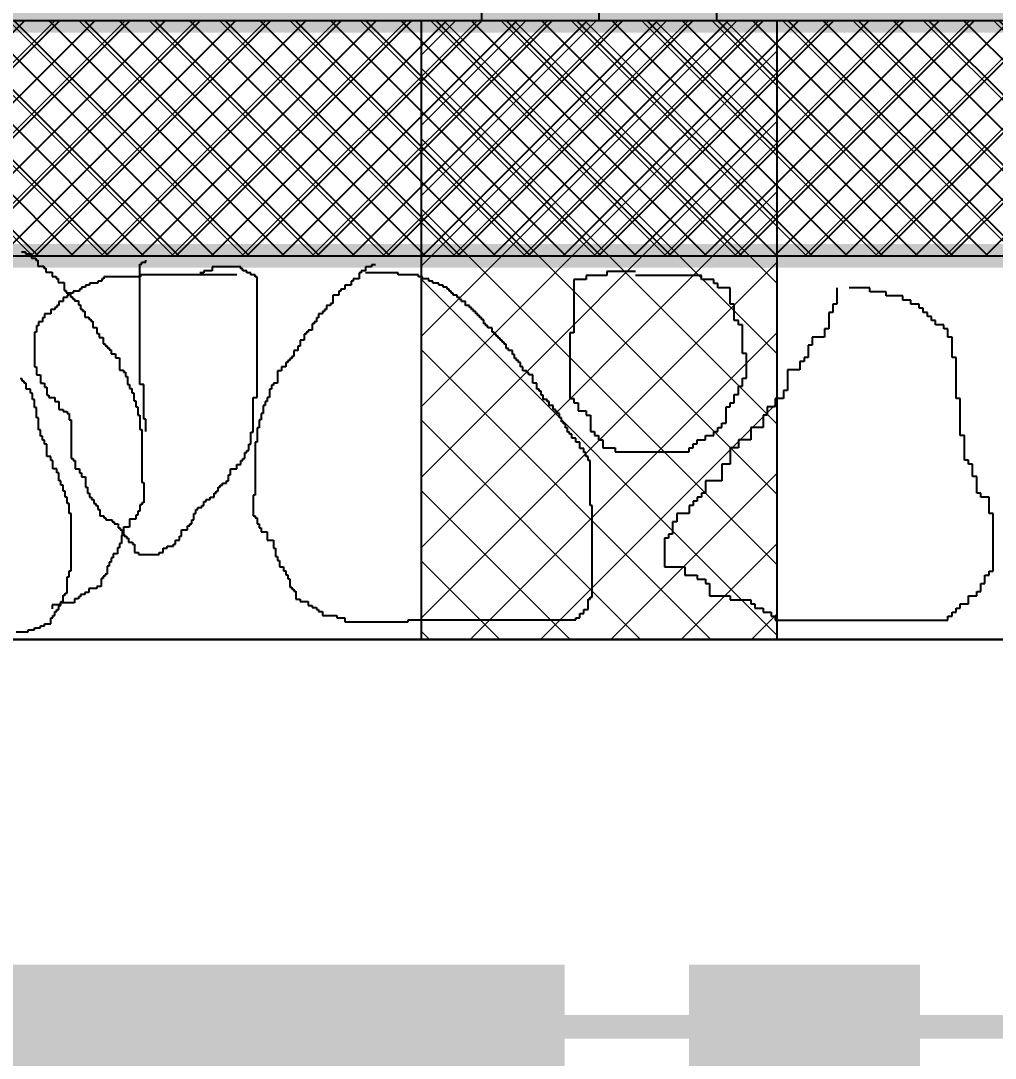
# Model space of a CAD drawing. Extents: x 250879 to 348495, y -51522 to -9360.
# Drawn here: x 290144 to 290268.3, y -50780.6 to -50648.2 of the extents above; entities that cross this region are included whole.
import ezdxf

# ---------------------------------------------------------------- set-up
doc = ezdxf.new("R2010")
doc.units = 0
for name, color, linetype in [('AXIS', 1, 'CONTINUOUS'), ('CURTAIN', 150, 'CONTINUOUS'), ('WALL', 7, 'CONTINUOUS')]:
    doc.layers.add(name, color=color, linetype=linetype)
doc.layers.add('VIS', color=8, linetype='CONTINUOUS', lineweight=18)
doc.styles.add('VITA', font='vinet.ttf')

msp = doc.modelspace()

# ---------------------------------------------------------------- hatches: boundary and pattern name
at = {"layer": 'AXIS'}
h = msp.add_hatch(dxfattribs=at)
h.set_pattern_fill('ANSI37', color=256, style=0)
h.set_pattern_definition([(45, (19207.2062, -24231.1652), (-2.24506403, 2.24506403), []), (135, (19207.2062, -24231.1652), (-2.24506403, -2.24506403), [])])
h.paths.add_polyline_path([(289238.58209, -50648.17295), (289238.58209, -50678.17295), (292232.78876, -50678.17295), (292232.78876, -50648.17295)])
at = {"layer": 'VIS', "ltscale": 0.0001}
h = msp.add_hatch(dxfattribs=at)
h.set_pattern_fill('ANSI37', color=256, scale=2, style=0)
h.set_pattern_definition([(45, (-59931.947, -30867.618), (-4.49012806, 4.49012806), []), (135, (-59931.947, -30867.618), (-4.49012806, -4.49012806), [])])
h.paths.add_polyline_path([(289925.61417, -50648.17295), (289863.48237, -50648.17295), (289863.48237, -50653.17295), (289925.61417, -50653.17295)], flags=17)
h.paths.add_polyline_path([(289863.48237, -50648.17295), (289858.48237, -50648.17295), (289858.48237, -50653.17295), (289863.48237, -50653.17295)], flags=17)
h.paths.add_polyline_path([(289858.48237, -50648.17295), (289808.15299, -50648.17295), (289808.15299, -50653.17295), (289858.48237, -50653.17295)])
h.paths.add_polyline_path([(290333.15299, -50678.17295), (290333.15299, -50648.17295), (290008.15299, -50648.17295), (290008.15299, -50678.17295)])
h.paths.add_polyline_path([(289840.34726, -50653.17295), (289840.34726, -50678.17295), (290008.15299, -50678.17295), (290008.15299, -50648.17295), (289925.61417, -50648.17295), (289925.61417, -50653.17295)])
h = msp.add_hatch(dxfattribs=at)
h.set_pattern_fill('ANSI37', color=256, scale=2, style=0)
h.set_pattern_definition([(135, (638982.889, -27587.618), (4.49012806, 4.49012806), []), (45, (638982.889, -27587.618), (4.49012806, -4.49012806), [])])
h.paths.add_polyline_path([(290240.51185, -50648.17295), (290195.06567, -50648.17295), (290195.06567, -50727.14584), (290240.51185, -50727.14584)])

# ---------------------------------------------------------------- linework, layer by layer
at = {"layer": 'AXIS'}
msp.add_line((290217.78876, -50648.17295), (290217.78876, -45795.09533), dxfattribs=at)
at = {"layer": 'CURTAIN', "linetype": 'Continuous'}
for p, q in [((290202.78876, -49992.17295), (290202.78876, -50648.17295)), ((290232.78876, -49992.17295), (290232.78876, -50648.17295))]:
    msp.add_line(p, q, dxfattribs=at)
at = {"layer": 'WALL', "linetype": 'Continuous'}
for p, q in [((292217.78876, -50648.17295), (289092.2533, -50648.17295)), ((290144.05726, -50677.67458), (290144.57927, -50677.67458)), ((290144.57927, -50677.67458), (290144.57927, -50677.93505)), ((290144.57927, -50677.93505), (290145.36132, -50677.93505)), ((290145.36132, -50677.93505), (290145.36132, -50678.45599)), ((290145.36132, -50678.45599), (290145.88236, -50678.45599)), ((290145.88236, -50678.45599), (290145.88236, -50678.71646)), ((290145.88236, -50678.71646), (290146.14337, -50678.71646)), ((290146.14337, -50678.71646), (290146.14337, -50679.49787)), ((290146.14337, -50679.49787), (290146.92542, -50679.49787)), ((290146.92542, -50679.49787), (290146.92542, -50679.75785)), ((290159.17816, -50694.60267), (290159.17816, -50679.2374)), ((290159.17816, -50679.2374), (290159.43916, -50679.2374)), ((290159.43916, -50679.2374), (290159.43916, -50678.97693)), ((290159.43916, -50678.97693), (290159.96117, -50678.97693)), ((290159.96117, -50678.97693), (290159.96117, -50678.71646)), ((290172.0566, -50679.57256), (290168.4064, -50679.57256)), ((290168.4064, -50679.57256), (290168.4064, -50680.0935)), ((290172.0566, -50679.83303), (290172.0566, -50679.57256)), ((290188.7416, -50679.57256), (290187.95955, -50679.57256)), ((290187.95955, -50679.57256), (290187.95955, -50680.0935)), ((290189.2636, -50679.3121), (290188.7416, -50679.3121)), ((290188.7416, -50679.3121), (290188.7416, -50679.57256)), ((290146.92542, -50679.75785), (290147.18642, -50679.75785)), ((290147.18642, -50679.75785), (290147.18642, -50680.27879)), ((290147.18642, -50680.27879), (290147.96847, -50680.27879)), ((290147.96847, -50680.27879), (290147.96847, -50680.79973)), ((290147.96847, -50680.79973), (290148.48951, -50680.79973)), ((290148.48951, -50680.79973), (290148.48951, -50681.0602)), ((290159.28185, -50680.87491), (290154.5886, -50680.87491)), ((290154.5886, -50680.87491), (290154.5886, -50681.13538)), ((290171.53556, -50680.61444), (290159.28185, -50680.61444)), ((290159.28185, -50680.61444), (290159.28185, -50680.87491)), ((290167.36335, -50680.35397), (290166.8423, -50680.35397)), ((290168.4064, -50680.0935), (290167.36335, -50680.0935)), ((290167.36335, -50680.0935), (290167.36335, -50680.35397)), ((290172.31761, -50679.83303), (290172.0566, -50679.83303)), ((290172.31761, -50680.0935), (290172.31761, -50679.83303)), ((290172.83865, -50680.0935), (290172.31761, -50680.0935)), ((290172.83865, -50680.35397), (290172.83865, -50680.0935)), ((290173.3597, -50680.35397), (290172.83865, -50680.35397)), ((290173.3597, -50680.61444), (290173.3597, -50680.35397)), ((290173.8817, -50680.61444), (290173.3597, -50680.61444)), ((290173.8817, -50680.87491), (290173.8817, -50680.61444)), ((290174.14271, -50680.87491), (290173.8817, -50680.87491)), ((290174.14271, -50696.24019), (290174.14271, -50680.87491)), ((290187.4385, -50680.35397), (290187.1775, -50680.35397)), ((290187.1775, -50680.35397), (290187.1775, -50681.13538)), ((290187.95955, -50680.0935), (290187.4385, -50680.0935)), ((290187.4385, -50680.0935), (290187.4385, -50680.35397)), ((290192.1308, -50680.35397), (290187.95955, -50680.35397)), ((290192.1308, -50680.61444), (290192.1308, -50680.35397)), ((290194.73795, -50680.61444), (290192.1308, -50680.61444)), ((290194.73795, -50680.87491), (290194.73795, -50680.61444)), ((290195.25995, -50680.87491), (290194.73795, -50680.87491)), ((290195.25995, -50681.13538), (290195.25995, -50680.87491)), ((290218.77133, -50680.68283), (290216.14882, -50680.68283)), ((290216.14882, -50680.68283), (290216.14882, -50681.20717)), ((290222.4436, -50680.15899), (290218.77133, -50680.15899)), ((290218.77133, -50680.15899), (290218.77133, -50680.68283)), ((290230.83696, -50680.68283), (290222.4436, -50680.68283)), ((290230.83696, -50681.20717), (290230.83696, -50680.68283)), ((290148.48951, -50681.0602), (290148.75052, -50681.0602)), ((290148.75052, -50681.0602), (290148.75052, -50681.58114)), ((290148.75052, -50681.58114), (290149.53257, -50681.58114)), ((290149.53257, -50681.58114), (290149.53257, -50682.62302)), ((290152.24245, -50682.17677), (290151.72141, -50682.17677)), ((290151.72141, -50682.17677), (290151.72141, -50682.43724)), ((290152.7635, -50681.91631), (290152.24245, -50681.91631)), ((290152.24245, -50681.91631), (290152.24245, -50682.17677)), ((290153.80655, -50681.65584), (290152.7635, -50681.65584)), ((290152.7635, -50681.65584), (290152.7635, -50681.91631)), ((290154.32856, -50681.39537), (290153.80655, -50681.39537)), ((290153.80655, -50681.39537), (290153.80655, -50681.65584)), ((290154.5886, -50681.13538), (290154.32856, -50681.13538)), ((290154.32856, -50681.13538), (290154.32856, -50681.39537)), ((290186.13445, -50681.91631), (290185.3524, -50681.91631)), ((290185.3524, -50681.91631), (290185.3524, -50682.43724)), ((290186.39545, -50681.39537), (290186.13445, -50681.39537)), ((290186.13445, -50681.39537), (290186.13445, -50681.91631)), ((290187.1775, -50681.13538), (290186.39545, -50681.13538)), ((290186.39545, -50681.13538), (290186.39545, -50681.39537)), ((290196.042, -50681.13538), (290195.25995, -50681.13538)), ((290196.042, -50681.39537), (290196.042, -50681.13538)), ((290196.56305, -50681.39537), (290196.042, -50681.39537)), ((290196.56305, -50681.65584), (290196.56305, -50681.39537)), ((290197.3451, -50681.65584), (290196.56305, -50681.65584)), ((290197.3451, -50681.91631), (290197.3451, -50681.65584)), ((290197.86711, -50681.91631), (290197.3451, -50681.91631)), ((290197.86711, -50682.17677), (290197.86711, -50681.91631)), ((290198.38815, -50682.17677), (290197.86711, -50682.17677)), ((290198.38815, -50682.43724), (290198.38815, -50682.17677)), ((290216.14882, -50681.20717), (290214.57417, -50681.20717)), ((290214.57417, -50681.20717), (290214.57417, -50688.01963)), ((290232.41065, -50681.20717), (290230.83696, -50681.20717)), ((290232.41065, -50681.73102), (290232.41065, -50681.20717)), ((290232.93553, -50681.73102), (290232.41065, -50681.73102)), ((290232.93553, -50682.25487), (290232.93553, -50681.73102)), ((290234.50923, -50682.25487), (290232.93553, -50682.25487)), ((290234.50923, -50684.35123), (290234.50923, -50682.25487)), ((290248.14855, -50682.25487), (290248.14855, -50684.35123)), ((290252.34571, -50682.25487), (290249.72224, -50682.25487)), ((290252.34571, -50682.7792), (290252.34571, -50682.25487)), ((290149.8963, -50683.47912), (290149.3743, -50683.47912)), ((290149.3743, -50683.47912), (290149.3743, -50684.00006)), ((290149.53257, -50682.62302), (290149.79261, -50682.62302)), ((290149.79261, -50682.62302), (290149.79261, -50682.88349)), ((290149.79261, -50682.88349), (290150.31462, -50682.88349)), ((290150.15731, -50683.21865), (290149.8963, -50683.21865)), ((290149.8963, -50683.21865), (290149.8963, -50683.47912)), ((290150.67835, -50682.95818), (290150.15731, -50682.95818)), ((290150.15731, -50682.95818), (290150.15731, -50683.21865)), ((290150.31462, -50682.88349), (290150.31462, -50683.40394)), ((290150.31462, -50683.40394), (290150.57562, -50683.40394)), ((290150.57562, -50683.40394), (290150.57562, -50683.66441)), ((290151.4604, -50682.69771), (290150.67835, -50682.69771)), ((290150.67835, -50682.69771), (290150.67835, -50682.95818)), ((290151.72141, -50682.43724), (290151.4604, -50682.43724)), ((290151.4604, -50682.43724), (290151.4604, -50682.69771)), ((290184.57035, -50683.21865), (290183.7883, -50683.21865)), ((290183.7883, -50683.21865), (290183.7883, -50684.26053)), ((290184.83135, -50682.69771), (290184.57035, -50682.69771)), ((290184.57035, -50682.69771), (290184.57035, -50683.21865)), ((290185.3524, -50682.43724), (290184.83135, -50682.43724)), ((290184.83135, -50682.43724), (290184.83135, -50682.69771)), ((290198.64915, -50682.43724), (290198.38815, -50682.43724)), ((290198.64915, -50682.69771), (290198.64915, -50682.43724)), ((290198.91016, -50682.69771), (290198.64915, -50682.69771)), ((290198.91016, -50682.95818), (290198.91016, -50682.69771)), ((290199.1702, -50682.95818), (290198.91016, -50682.95818)), ((290199.1702, -50683.21865), (290199.1702, -50682.95818)), ((290199.69221, -50683.21865), (290199.1702, -50683.21865)), ((290199.69221, -50683.47912), (290199.69221, -50683.21865)), ((290199.95225, -50683.47912), (290199.69221, -50683.47912)), ((290199.95225, -50683.73959), (290199.95225, -50683.47912)), ((290254.44429, -50682.7792), (290252.34571, -50682.7792)), ((290254.44429, -50683.30305), (290254.44429, -50682.7792)), ((290256.54286, -50683.30305), (290254.44429, -50683.30305)), ((290256.54286, -50683.82738), (290256.54286, -50683.30305)), ((290148.59225, -50684.78098), (290148.33221, -50684.78098)), ((290148.33221, -50684.78098), (290148.33221, -50685.04145)), ((290148.85325, -50684.521), (290148.59225, -50684.521)), ((290148.59225, -50684.521), (290148.59225, -50684.78098)), ((290149.3743, -50684.00006), (290148.85325, -50684.00006)), ((290148.85325, -50684.00006), (290148.85325, -50684.521)), ((290150.57562, -50683.66441), (290150.83566, -50683.66441)), ((290150.83566, -50683.66441), (290150.83566, -50683.92488)), ((290150.83566, -50683.92488), (290151.35767, -50683.92488)), ((290151.35767, -50683.92488), (290151.35767, -50684.44582)), ((290151.35767, -50684.44582), (290151.61771, -50684.44582)), ((290151.61771, -50684.44582), (290151.61771, -50684.96676)), ((290183.52826, -50684.521), (290183.00625, -50684.521)), ((290183.00625, -50684.521), (290183.00625, -50685.04145)), ((290183.7883, -50684.26053), (290183.52826, -50684.26053)), ((290183.52826, -50684.26053), (290183.52826, -50684.521)), ((290200.21325, -50683.73959), (290199.95225, -50683.73959)), ((290200.21325, -50684.00006), (290200.21325, -50683.73959)), ((290200.7343, -50684.00006), (290200.21325, -50684.00006)), ((290200.7343, -50684.521), (290200.7343, -50684.00006)), ((290201.2563, -50684.521), (290200.7343, -50684.521)), ((290201.2563, -50684.78098), (290201.2563, -50684.521)), ((290201.51731, -50684.78098), (290201.2563, -50684.78098)), ((290201.51731, -50685.04145), (290201.51731, -50684.78098)), ((290235.03411, -50684.35123), (290234.50923, -50684.35123)), ((290235.03411, -50686.4476), (290235.03411, -50684.35123)), ((290248.14855, -50684.35123), (290247.62463, -50684.35123)), ((290247.62463, -50684.35123), (290247.62463, -50685.39942)), ((290257.59167, -50683.82738), (290256.54286, -50683.82738)), ((290257.59167, -50684.35123), (290257.59167, -50683.82738)), ((290258.64048, -50684.35123), (290257.59167, -50684.35123)), ((290258.64048, -50684.87508), (290258.64048, -50684.35123)), ((290259.16537, -50684.87508), (290258.64048, -50684.87508)), ((290259.16537, -50685.39942), (290259.16537, -50684.87508)), ((290147.02815, -50686.08333), (290146.76715, -50686.08333)), ((290146.76715, -50686.08333), (290146.76715, -50686.60427)), ((290147.8102, -50685.56239), (290147.02815, -50685.56239)), ((290147.02815, -50685.56239), (290147.02815, -50686.08333)), ((290148.33221, -50685.04145), (290147.8102, -50685.04145)), ((290147.8102, -50685.04145), (290147.8102, -50685.56239)), ((290151.61771, -50684.96676), (290151.87871, -50684.96676)), ((290151.87871, -50684.96676), (290151.87871, -50685.22723)), ((290151.87871, -50685.22723), (290152.13972, -50685.22723)), ((290152.13972, -50685.22723), (290152.13972, -50686.00863)), ((290152.13972, -50686.00863), (290152.66076, -50686.00863)), ((290152.66076, -50686.00863), (290152.66076, -50686.2691)), ((290181.9632, -50686.08333), (290181.70316, -50686.08333)), ((290181.70316, -50686.08333), (290181.70316, -50686.60427)), ((290182.48521, -50685.56239), (290181.9632, -50685.56239)), ((290181.9632, -50685.56239), (290181.9632, -50686.08333)), ((290182.74525, -50685.30192), (290182.48521, -50685.30192)), ((290182.48521, -50685.30192), (290182.48521, -50685.56239)), ((290183.00625, -50685.04145), (290182.74525, -50685.04145)), ((290182.74525, -50685.04145), (290182.74525, -50685.30192)), ((290201.77735, -50685.04145), (290201.51731, -50685.04145)), ((290201.77735, -50685.30192), (290201.77735, -50685.04145)), ((290202.03835, -50685.30192), (290201.77735, -50685.30192)), ((290202.03835, -50685.56239), (290202.03835, -50685.30192)), ((290202.29936, -50685.56239), (290202.03835, -50685.56239)), ((290202.29936, -50685.82286), (290202.29936, -50685.56239)), ((290202.5594, -50685.82286), (290202.29936, -50685.82286)), ((290202.5594, -50686.08333), (290202.5594, -50685.82286)), ((290202.8204, -50686.08333), (290202.5594, -50686.08333)), ((290202.8204, -50686.3438), (290202.8204, -50686.08333)), ((290247.62463, -50685.39942), (290247.09974, -50685.39942)), ((290247.09974, -50685.39942), (290247.09974, -50687.4953)), ((290259.69025, -50685.39942), (290259.16537, -50685.39942)), ((290259.69025, -50685.92327), (290259.69025, -50685.39942)), ((290260.21418, -50685.92327), (290259.69025, -50685.92327)), ((290260.21418, -50686.4476), (290260.21418, -50685.92327)), ((290146.2461, -50687.12521), (290145.9851, -50687.12521)), ((290145.9851, -50687.12521), (290145.9851, -50687.90662)), ((290146.76715, -50686.60427), (290146.2461, -50686.60427)), ((290146.2461, -50686.60427), (290146.2461, -50687.12521)), ((290152.66076, -50686.2691), (290152.92177, -50686.2691)), ((290152.92177, -50686.2691), (290152.92177, -50686.52909)), ((290152.92177, -50686.52909), (290153.18277, -50686.52909)), ((290153.18277, -50686.52909), (290153.18277, -50687.3105)), ((290153.18277, -50687.3105), (290153.70382, -50687.3105)), ((290153.70382, -50687.3105), (290153.70382, -50688.09191)), ((290181.44215, -50686.86474), (290181.18115, -50686.86474)), ((290181.18115, -50686.86474), (290181.18115, -50687.64615)), ((290181.70316, -50686.60427), (290181.44215, -50686.60427)), ((290181.44215, -50686.60427), (290181.44215, -50686.86474)), ((290203.08141, -50686.3438), (290202.8204, -50686.3438)), ((290203.08141, -50686.86474), (290203.08141, -50686.3438)), ((290203.34145, -50686.86474), (290203.08141, -50686.86474)), ((290203.34145, -50687.12521), (290203.34145, -50686.86474)), ((290203.60245, -50687.12521), (290203.34145, -50687.12521)), ((290203.60245, -50687.38568), (290203.60245, -50687.12521)), ((290204.1235, -50687.38568), (290203.60245, -50687.38568)), ((290204.1235, -50687.90662), (290204.1235, -50687.38568)), ((290235.559, -50686.4476), (290235.03411, -50686.4476)), ((290235.559, -50686.97145), (290235.559, -50686.4476)), ((290236.08292, -50686.97145), (290235.559, -50686.97145)), ((290236.08292, -50690.63985), (290236.08292, -50686.97145)), ((290247.09974, -50687.4953), (290246.57486, -50687.4953)), ((290246.57486, -50687.4953), (290246.57486, -50688.54348)), ((290260.73906, -50686.4476), (290260.21418, -50686.4476)), ((290260.73906, -50686.97145), (290260.73906, -50686.4476)), ((290261.78883, -50686.97145), (290260.73906, -50686.97145)), ((290261.78883, -50687.4953), (290261.78883, -50686.97145)), ((290262.31276, -50687.4953), (290261.78883, -50687.4953)), ((290262.31276, -50688.54348), (290262.31276, -50687.4953)), ((290145.9851, -50687.90662), (290145.72506, -50687.90662)), ((290145.72506, -50687.90662), (290145.72506, -50692.33363)), ((290153.70382, -50688.09191), (290153.96482, -50688.09191)), ((290153.96482, -50688.09191), (290153.96482, -50688.61284)), ((290153.96482, -50688.61284), (290154.48586, -50688.61284)), ((290154.48586, -50688.61284), (290154.48586, -50689.39425)), ((290180.3991, -50688.1666), (290180.1381, -50688.1666)), ((290180.1381, -50688.1666), (290180.1381, -50688.94801)), ((290180.6601, -50687.90662), (290180.3991, -50687.90662)), ((290180.3991, -50687.90662), (290180.3991, -50688.1666)), ((290181.18115, -50687.64615), (290180.6601, -50687.64615)), ((290180.6601, -50687.64615), (290180.6601, -50687.90662)), ((290204.3845, -50687.90662), (290204.1235, -50687.90662)), ((290204.3845, -50688.1666), (290204.3845, -50687.90662)), ((290204.6455, -50688.1666), (290204.3845, -50688.1666)), ((290204.6455, -50688.42707), (290204.6455, -50688.1666)), ((290204.90651, -50688.42707), (290204.6455, -50688.42707)), ((290204.90651, -50688.68754), (290204.90651, -50688.42707)), ((290205.16655, -50688.68754), (290204.90651, -50688.68754)), ((290205.16655, -50688.94801), (290205.16655, -50688.68754)), ((290214.57417, -50688.01963), (290214.05025, -50688.01963)), ((290214.05025, -50688.01963), (290214.05025, -50696.40413)), ((290246.57486, -50688.54348), (290245.00116, -50688.54348)), ((290245.00116, -50688.54348), (290245.00116, -50689.59167)), ((290262.83764, -50688.54348), (290262.31276, -50688.54348)), ((290262.83764, -50691.1637), (290262.83764, -50688.54348)), ((290154.48586, -50689.39425), (290154.74687, -50689.39425)), ((290154.74687, -50689.39425), (290154.74687, -50689.65472)), ((290154.74687, -50689.65472), (290155.00691, -50689.65472)), ((290155.00691, -50689.65472), (290155.00691, -50689.91471)), ((290155.00691, -50689.91471), (290155.26791, -50689.91471)), ((290155.26791, -50689.91471), (290155.26791, -50690.17518)), ((290155.26791, -50690.17518), (290155.52892, -50690.17518)), ((290155.52892, -50690.17518), (290155.52892, -50690.69612)), ((290179.61705, -50689.72942), (290179.35605, -50689.72942)), ((290179.35605, -50689.72942), (290179.35605, -50690.25036)), ((290180.1381, -50688.94801), (290179.61705, -50688.94801)), ((290179.61705, -50688.94801), (290179.61705, -50689.72942)), ((290205.42755, -50688.94801), (290205.16655, -50688.94801)), ((290205.42755, -50689.20848), (290205.42755, -50688.94801)), ((290205.68856, -50689.20848), (290205.42755, -50689.20848)), ((290205.68856, -50689.46895), (290205.68856, -50689.20848)), ((290205.9486, -50689.46895), (290205.68856, -50689.46895)), ((290205.9486, -50689.98989), (290205.9486, -50689.46895)), ((290206.2096, -50689.98989), (290205.9486, -50689.98989)), ((290206.2096, -50690.25036), (290206.2096, -50689.98989)), ((290245.00116, -50689.59167), (290244.47628, -50689.59167)), ((290244.47628, -50689.59167), (290244.47628, -50691.1637)), ((290155.52892, -50690.69612), (290156.04996, -50690.69612)), ((290156.04996, -50690.69612), (290156.04996, -50691.21705)), ((290156.04996, -50691.21705), (290156.57197, -50691.21705)), ((290156.57197, -50691.21705), (290156.57197, -50692.77987)), ((290178.31396, -50691.55222), (290178.05295, -50691.55222)), ((290178.05295, -50691.55222), (290178.05295, -50691.81269)), ((290178.574, -50691.29224), (290178.31396, -50691.29224)), ((290178.31396, -50691.29224), (290178.31396, -50691.55222)), ((290178.835, -50691.03177), (290178.574, -50691.03177)), ((290178.574, -50691.03177), (290178.574, -50691.29224)), ((290179.35605, -50690.25036), (290178.835, -50690.25036)), ((290178.835, -50690.25036), (290178.835, -50691.03177)), ((290206.73065, -50690.25036), (290206.2096, -50690.25036)), ((290206.73065, -50690.7713), (290206.73065, -50690.25036)), ((290206.99165, -50690.7713), (290206.73065, -50690.7713)), ((290206.99165, -50691.29224), (290206.99165, -50690.7713)), ((290207.25266, -50691.29224), (290206.99165, -50691.29224)), ((290207.25266, -50691.55222), (290207.25266, -50691.29224)), ((290207.51366, -50691.55222), (290207.25266, -50691.55222)), ((290207.51366, -50691.81269), (290207.51366, -50691.55222)), ((290236.60781, -50690.63985), (290236.08292, -50690.63985)), ((290236.60781, -50693.78392), (290236.60781, -50690.63985)), ((290244.47628, -50691.1637), (290243.95235, -50691.1637)), ((290243.95235, -50691.1637), (290243.95235, -50691.68755)), ((290263.36253, -50691.1637), (290262.83764, -50691.1637)), ((290263.36253, -50696.40413), (290263.36253, -50691.1637)), ((290145.72506, -50692.33363), (290145.9851, -50692.33363)), ((290145.9851, -50692.33363), (290145.9851, -50693.37551)), ((290156.57197, -50692.77987), (290157.09302, -50692.77987)), ((290157.09302, -50692.77987), (290157.09302, -50693.04034)), ((290177.2709, -50692.85457), (290176.7489, -50692.85457)), ((290176.7489, -50692.85457), (290176.7489, -50694.41738)), ((290177.79195, -50692.33363), (290177.2709, -50692.33363)), ((290177.2709, -50692.33363), (290177.2709, -50692.85457)), ((290178.05295, -50691.81269), (290177.79195, -50691.81269)), ((290177.79195, -50691.81269), (290177.79195, -50692.33363)), ((290207.7737, -50691.81269), (290207.51366, -50691.81269)), ((290207.7737, -50692.33363), (290207.7737, -50691.81269)), ((290208.0347, -50692.33363), (290207.7737, -50692.33363)), ((290208.0347, -50692.85457), (290208.0347, -50692.33363)), ((290208.55575, -50692.85457), (290208.0347, -50692.85457)), ((290208.55575, -50693.11504), (290208.55575, -50692.85457)), ((290243.42747, -50692.73573), (290241.85377, -50692.73573)), ((290241.85377, -50692.73573), (290241.85377, -50695.35595)), ((290243.95235, -50691.68755), (290243.42747, -50691.68755)), ((290243.42747, -50691.68755), (290243.42747, -50692.73573)), ((290144.16096, -50693.89645), (290143.89995, -50693.89645)), ((290144.16096, -50694.15692), (290144.16096, -50693.89645)), ((290144.421, -50694.15692), (290144.16096, -50694.15692)), ((290144.421, -50694.41738), (290144.421, -50694.15692)), ((290145.9851, -50693.37551), (290146.5071, -50693.37551)), ((290146.5071, -50693.37551), (290146.5071, -50694.41738)), ((290157.09302, -50693.04034), (290157.35402, -50693.04034)), ((290157.35402, -50693.04034), (290157.35402, -50693.56079)), ((290157.35402, -50693.56079), (290157.61406, -50693.56079)), ((290157.61406, -50693.56079), (290157.61406, -50694.60267)), ((290208.81675, -50693.11504), (290208.55575, -50693.11504)), ((290208.81675, -50693.37551), (290208.81675, -50693.11504)), ((290209.3378, -50693.37551), (290208.81675, -50693.37551)), ((290209.3378, -50694.41738), (290209.3378, -50693.37551)), ((290236.08292, -50694.8321), (290236.08292, -50693.78392)), ((290236.08292, -50693.78392), (290236.60781, -50693.78392)), ((290144.682, -50694.41738), (290144.421, -50694.41738)), ((290144.682, -50695.19831), (290144.682, -50694.41738)), ((290145.20305, -50695.19831), (290144.682, -50695.19831)), ((290145.20305, -50695.71925), (290145.20305, -50695.19831)), ((290146.5071, -50694.41738), (290147.02815, -50694.41738)), ((290147.02815, -50694.41738), (290147.02815, -50694.93784)), ((290147.02815, -50694.93784), (290147.28915, -50694.93784)), ((290147.28915, -50694.93784), (290147.28915, -50695.97972)), ((290157.61406, -50694.60267), (290157.87506, -50694.60267)), ((290157.87506, -50694.60267), (290157.87506, -50695.12361)), ((290157.87506, -50695.12361), (290158.13607, -50695.12361)), ((290158.13607, -50695.12361), (290158.13607, -50695.64455)), ((290159.70017, -50694.60267), (290159.17816, -50694.60267)), ((290159.70017, -50699.03017), (290159.70017, -50694.60267)), ((290175.96685, -50695.19831), (290175.70681, -50695.19831)), ((290175.70681, -50695.19831), (290175.70681, -50696.24019)), ((290176.22785, -50694.67785), (290175.96685, -50694.67785)), ((290175.96685, -50694.67785), (290175.96685, -50695.19831)), ((290176.7489, -50694.41738), (290176.22785, -50694.41738)), ((290176.22785, -50694.41738), (290176.22785, -50694.67785)), ((290209.85981, -50694.41738), (290209.3378, -50694.41738)), ((290209.85981, -50695.19831), (290209.85981, -50694.41738)), ((290210.11985, -50695.19831), (290209.85981, -50695.19831)), ((290210.11985, -50695.45878), (290210.11985, -50695.19831)), ((290210.38085, -50695.45878), (290210.11985, -50695.45878)), ((290210.38085, -50695.97972), (290210.38085, -50695.45878)), ((290235.559, -50695.8798), (290235.559, -50694.8321)), ((290235.559, -50694.8321), (290236.08292, -50694.8321)), ((290241.85377, -50695.35595), (290241.32889, -50695.35595)), ((290241.32889, -50695.35595), (290241.32889, -50696.40413)), ((290145.46405, -50695.71925), (290145.20305, -50695.71925)), ((290145.46405, -50696.50066), (290145.46405, -50695.71925)), ((290145.72506, -50696.50066), (290145.46405, -50696.50066)), ((290145.72506, -50697.54253), (290145.72506, -50696.50066)), ((290147.28915, -50695.97972), (290147.55016, -50695.97972)), ((290147.55016, -50695.97972), (290147.55016, -50696.24019)), ((290147.55016, -50696.24019), (290148.33221, -50696.24019)), ((290148.33221, -50696.24019), (290148.33221, -50696.76113)), ((290148.33221, -50696.76113), (290148.85325, -50696.76113)), ((290148.85325, -50696.76113), (290148.85325, -50697.803)), ((290158.13607, -50695.64455), (290158.39611, -50695.64455)), ((290158.39611, -50695.64455), (290158.39611, -50696.68594)), ((290158.39611, -50696.68594), (290158.65711, -50696.68594)), ((290158.65711, -50696.68594), (290158.65711, -50697.46735)), ((290173.6207, -50700.66768), (290173.6207, -50696.24019)), ((290173.6207, -50696.24019), (290174.14271, -50696.24019)), ((290175.4458, -50696.76113), (290175.1848, -50696.76113)), ((290175.1848, -50696.76113), (290175.1848, -50697.28206)), ((290175.70681, -50696.24019), (290175.4458, -50696.24019)), ((290175.4458, -50696.24019), (290175.4458, -50696.76113)), ((290210.64185, -50695.97972), (290210.38085, -50695.97972)), ((290210.64185, -50696.50066), (290210.64185, -50695.97972)), ((290211.1629, -50696.50066), (290210.64185, -50696.50066)), ((290211.1629, -50696.76113), (290211.1629, -50696.50066)), ((290211.4239, -50696.76113), (290211.1629, -50696.76113)), ((290211.4239, -50697.28206), (290211.4239, -50696.76113)), ((290214.05025, -50696.40413), (290214.57417, -50696.40413)), ((290214.57417, -50696.40413), (290214.57417, -50696.92798)), ((290235.03411, -50696.92798), (290235.03411, -50695.8798)), ((290235.03411, -50695.8798), (290235.559, -50695.8798)), ((290241.32889, -50696.40413), (290240.28008, -50696.40413)), ((290240.28008, -50696.40413), (290240.28008, -50697.45231)), ((290263.88645, -50696.40413), (290263.36253, -50696.40413)), ((290263.88645, -50701.12023), (290263.88645, -50696.40413)), ((290145.9851, -50697.54253), (290145.72506, -50697.54253)), ((290145.9851, -50698.8444), (290145.9851, -50697.54253)), ((290148.85325, -50697.803), (290149.3743, -50697.803)), ((290149.3743, -50697.803), (290149.3743, -50698.06299)), ((290149.3743, -50698.06299), (290149.8963, -50698.06299)), ((290149.8963, -50698.06299), (290149.8963, -50698.32346)), ((290158.65711, -50697.46735), (290158.91812, -50697.46735)), ((290158.91812, -50697.46735), (290158.91812, -50698.50923)), ((290175.1848, -50697.28206), (290174.92476, -50697.28206)), ((290174.92476, -50697.28206), (290174.92476, -50698.32346)), ((290211.94495, -50697.28206), (290211.4239, -50697.28206)), ((290211.94495, -50697.803), (290211.94495, -50697.28206)), ((290212.20595, -50697.803), (290211.94495, -50697.803)), ((290212.20595, -50698.06299), (290212.20595, -50697.803)), ((290212.46696, -50698.06299), (290212.20595, -50698.06299)), ((290212.46696, -50698.32346), (290212.46696, -50698.06299)), ((290214.57417, -50696.92798), (290215.09906, -50696.92798)), ((290215.09906, -50696.92798), (290215.09906, -50697.97616)), ((290215.09906, -50697.97616), (290216.14882, -50697.97616)), ((290216.14882, -50697.97616), (290216.14882, -50698.50001)), ((290233.98434, -50699.5482), (290233.98434, -50697.45231)), ((290233.98434, -50697.45231), (290234.50923, -50697.45231)), ((290234.50923, -50697.45231), (290234.50923, -50696.92798)), ((290234.50923, -50696.92798), (290235.03411, -50696.92798)), ((290240.28008, -50697.45231), (290239.23031, -50697.45231)), ((290239.23031, -50697.45231), (290239.23031, -50698.50001)), ((290146.2461, -50698.8444), (290145.9851, -50698.8444)), ((290146.2461, -50700.40721), (290146.2461, -50698.8444)), ((290149.8963, -50698.32346), (290150.15731, -50698.32346)), ((290150.15731, -50698.32346), (290150.15731, -50699.10487)), ((290150.15731, -50699.10487), (290150.41735, -50699.10487)), ((290150.41735, -50699.10487), (290150.41735, -50704.0533)), ((290158.91812, -50698.50923), (290159.17816, -50698.50923)), ((290159.17816, -50698.50923), (290159.17816, -50700.33203)), ((290159.96117, -50699.03017), (290159.70017, -50699.03017)), ((290159.96117, -50700.5925), (290159.96117, -50699.03017)), ((290174.66375, -50699.10487), (290174.40275, -50699.10487)), ((290174.40275, -50699.10487), (290174.40275, -50700.14674)), ((290174.92476, -50698.32346), (290174.66375, -50698.32346)), ((290174.66375, -50698.32346), (290174.66375, -50699.10487)), ((290212.727, -50698.32346), (290212.46696, -50698.32346)), ((290212.727, -50698.8444), (290212.727, -50698.32346)), ((290212.988, -50698.8444), (290212.727, -50698.8444)), ((290212.988, -50699.36533), (290212.988, -50698.8444)), ((290213.24901, -50699.36533), (290212.988, -50699.36533)), ((290213.24901, -50699.6258), (290213.24901, -50699.36533)), ((290216.14882, -50698.50001), (290216.67275, -50698.50001)), ((290216.67275, -50698.50001), (290216.67275, -50700.59638)), ((290239.23031, -50698.50001), (290238.70639, -50698.50001)), ((290238.70639, -50698.50001), (290238.70639, -50700.07253)), ((290146.5071, -50700.40721), (290146.2461, -50700.40721)), ((290146.5071, -50701.18862), (290146.5071, -50700.40721)), ((290159.17816, -50700.33203), (290159.43916, -50700.33203)), ((290159.43916, -50700.33203), (290159.43916, -50707.10327)), ((290173.3597, -50702.23001), (290173.3597, -50700.66768)), ((290173.3597, -50700.66768), (290173.6207, -50700.66768)), ((290174.40275, -50700.14674), (290174.14271, -50700.14674)), ((290174.14271, -50700.14674), (290174.14271, -50701.96954)), ((290213.51001, -50699.6258), (290213.24901, -50699.6258)), ((290213.51001, -50700.14674), (290213.51001, -50699.6258)), ((290213.77005, -50700.14674), (290213.51001, -50700.14674)), ((290213.77005, -50700.66768), (290213.77005, -50700.14674)), ((290214.03105, -50700.66768), (290213.77005, -50700.66768)), ((290214.03105, -50700.92815), (290214.03105, -50700.66768)), ((290216.67275, -50700.59638), (290217.19763, -50700.59638)), ((290217.19763, -50700.59638), (290217.19763, -50701.12023)), ((290232.41065, -50701.12023), (290232.41065, -50700.59638)), ((290232.41065, -50700.59638), (290232.93553, -50700.59638)), ((290232.93553, -50700.59638), (290232.93553, -50700.07253)), ((290232.93553, -50700.07253), (290233.46042, -50700.07253)), ((290233.46042, -50700.07253), (290233.46042, -50699.5482)), ((290233.46042, -50699.5482), (290233.98434, -50699.5482)), ((290238.70639, -50700.07253), (290237.13269, -50700.07253)), ((290237.13269, -50700.07253), (290237.13269, -50701.64456)), ((290146.76715, -50701.18862), (290146.5071, -50701.18862)), ((290146.76715, -50701.70907), (290146.76715, -50701.18862)), ((290147.02815, -50701.70907), (290146.76715, -50701.70907)), ((290147.02815, -50702.23001), (290147.02815, -50701.70907)), ((290174.14271, -50701.96954), (290173.8817, -50701.96954)), ((290173.8817, -50701.96954), (290173.8817, -50708.74078)), ((290214.29206, -50700.92815), (290214.03105, -50700.92815)), ((290214.29206, -50701.44861), (290214.29206, -50700.92815)), ((290214.8131, -50701.44861), (290214.29206, -50701.44861)), ((290214.8131, -50701.96954), (290214.8131, -50701.44861)), ((290215.33415, -50701.96954), (290214.8131, -50701.96954)), ((290215.33415, -50702.75095), (290215.33415, -50701.96954)), ((290217.19763, -50701.12023), (290217.72252, -50701.12023)), ((290217.72252, -50701.12023), (290217.72252, -50701.64456)), ((290217.72252, -50701.64456), (290218.24644, -50701.64456)), ((290218.24644, -50701.64456), (290218.24644, -50702.69226)), ((290230.31303, -50702.16841), (290230.31303, -50701.64456)), ((290230.31303, -50701.64456), (290231.36184, -50701.64456)), ((290231.36184, -50701.64456), (290231.36184, -50701.12023)), ((290231.36184, -50701.12023), (290232.41065, -50701.12023)), ((290237.13269, -50701.64456), (290235.559, -50701.64456)), ((290235.559, -50701.64456), (290235.559, -50702.69226)), ((290264.41133, -50701.12023), (290263.88645, -50701.12023)), ((290264.41133, -50704.26478), (290264.41133, -50701.12023)), ((290147.28915, -50702.23001), (290147.02815, -50702.23001)), ((290147.28915, -50703.79283), (290147.28915, -50702.23001)), ((290172.57765, -50704.0533), (290172.57765, -50703.27189)), ((290172.57765, -50703.27189), (290172.83865, -50703.27189)), ((290172.83865, -50703.27189), (290172.83865, -50703.01142)), ((290172.83865, -50703.01142), (290173.09966, -50703.01142)), ((290173.09966, -50703.01142), (290173.09966, -50702.23001)), ((290173.09966, -50702.23001), (290173.3597, -50702.23001)), ((290215.85616, -50702.75095), (290215.33415, -50702.75095)), ((290215.85616, -50703.27189), (290215.85616, -50702.75095)), ((290216.1162, -50703.27189), (290215.85616, -50703.27189)), ((290216.1162, -50703.79283), (290216.1162, -50703.27189)), ((290218.24644, -50702.69226), (290219.8211, -50702.69226)), ((290219.8211, -50702.69226), (290219.8211, -50703.2166)), ((290219.8211, -50703.2166), (290229.26326, -50703.2166)), ((290229.26326, -50703.2166), (290229.26326, -50702.69226)), ((290229.26326, -50702.69226), (290229.78815, -50702.69226)), ((290229.78815, -50702.69226), (290229.78815, -50702.16841)), ((290229.78815, -50702.16841), (290230.31303, -50702.16841)), ((290235.559, -50702.69226), (290234.50923, -50702.69226)), ((290234.50923, -50702.69226), (290234.50923, -50704.78863)), ((290147.8102, -50703.79283), (290147.28915, -50703.79283)), ((290147.8102, -50704.31377), (290147.8102, -50703.79283)), ((290148.0712, -50704.31377), (290147.8102, -50704.31377)), ((290148.0712, -50705.35516), (290148.0712, -50704.31377)), ((290150.41735, -50704.0533), (290150.67835, -50704.0533)), ((290150.67835, -50704.0533), (290150.67835, -50704.31377)), ((290150.67835, -50704.31377), (290150.93936, -50704.31377)), ((290150.93936, -50704.31377), (290150.93936, -50705.35516)), ((290172.0566, -50704.83422), (290172.0566, -50704.31377)), ((290172.0566, -50704.31377), (290172.31761, -50704.31377)), ((290172.31761, -50704.31377), (290172.31761, -50704.0533)), ((290172.31761, -50704.0533), (290172.57765, -50704.0533)), ((290216.3772, -50703.79283), (290216.1162, -50703.79283)), ((290216.3772, -50704.31377), (290216.3772, -50703.79283)), ((290216.6382, -50704.31377), (290216.3772, -50704.31377)), ((290216.6382, -50710.04313), (290216.6382, -50704.31377)), ((290234.50923, -50704.78863), (290233.46042, -50704.78863)), ((290233.46042, -50704.78863), (290233.46042, -50706.885)), ((290264.93622, -50704.26478), (290264.41133, -50704.26478)), ((290264.93622, -50704.78863), (290264.93622, -50704.26478)), ((290265.46014, -50704.78863), (290264.93622, -50704.78863)), ((290265.46014, -50706.36066), (290265.46014, -50704.78863)), ((290148.59225, -50705.35516), (290148.0712, -50705.35516)), ((290148.59225, -50705.8761), (290148.59225, -50705.35516)), ((290148.85325, -50705.8761), (290148.59225, -50705.8761)), ((290148.85325, -50706.91798), (290148.85325, -50705.8761)), ((290150.93936, -50705.35516), (290151.4604, -50705.35516)), ((290151.4604, -50705.35516), (290151.4604, -50705.8761)), ((290151.4604, -50705.8761), (290151.72141, -50705.8761)), ((290151.72141, -50705.8761), (290151.72141, -50706.39704)), ((290170.75255, -50706.13657), (290170.75255, -50705.35516)), ((290170.75255, -50705.35516), (290171.53556, -50705.35516)), ((290171.53556, -50705.35516), (290171.53556, -50704.83422)), ((290171.53556, -50704.83422), (290172.0566, -50704.83422)), ((290149.11425, -50706.91798), (290148.85325, -50706.91798)), ((290149.11425, -50707.43892), (290149.11425, -50706.91798)), ((290149.3743, -50707.43892), (290149.11425, -50707.43892)), ((290149.3743, -50708.21984), (290149.3743, -50707.43892)), ((290151.72141, -50706.39704), (290152.24245, -50706.39704)), ((290152.24245, -50706.39704), (290152.24245, -50707.69939)), ((290159.43916, -50707.10327), (290159.70017, -50707.10327)), ((290159.70017, -50707.10327), (290159.70017, -50709.70796)), ((290169.44945, -50707.69939), (290169.44945, -50707.43892)), ((290169.44945, -50707.43892), (290169.71046, -50707.43892)), ((290169.71046, -50707.43892), (290169.71046, -50707.17845)), ((290169.71046, -50707.17845), (290170.2315, -50707.17845)), ((290170.2315, -50707.17845), (290170.2315, -50706.91798)), ((290170.2315, -50706.91798), (290170.4925, -50706.91798)), ((290170.4925, -50706.91798), (290170.4925, -50706.13657)), ((290170.4925, -50706.13657), (290170.75255, -50706.13657)), ((290233.46042, -50706.885), (290231.36184, -50706.885)), ((290231.36184, -50706.885), (290231.36184, -50708.45703)), ((290265.98503, -50706.36066), (290265.46014, -50706.36066)), ((290265.98503, -50708.45703), (290265.98503, -50706.36066)), ((290149.6353, -50708.21984), (290149.3743, -50708.21984)), ((290149.6353, -50709.00125), (290149.6353, -50708.21984)), ((290152.24245, -50707.69939), (290152.50345, -50707.69939)), ((290152.50345, -50707.69939), (290152.50345, -50708.48031)), ((290152.50345, -50708.48031), (290152.7635, -50708.48031)), ((290152.7635, -50708.48031), (290152.7635, -50709.00125)), ((290168.6674, -50709.00125), (290168.6674, -50708.48031)), ((290168.6674, -50708.48031), (290168.92841, -50708.48031)), ((290168.92841, -50708.48031), (290168.92841, -50708.21984)), ((290168.92841, -50708.21984), (290169.18845, -50708.21984)), ((290169.18845, -50708.21984), (290169.18845, -50707.69939)), ((290169.18845, -50707.69939), (290169.44945, -50707.69939)), ((290173.8817, -50708.74078), (290173.6207, -50708.74078)), ((290173.6207, -50708.74078), (290173.6207, -50711.34548)), ((290231.36184, -50708.45703), (290230.83696, -50708.45703)), ((290230.83696, -50708.45703), (290230.83696, -50708.98088)), ((290266.50991, -50708.45703), (290265.98503, -50708.45703)), ((290266.50991, -50708.98088), (290266.50991, -50708.45703)), ((290149.8963, -50709.00125), (290149.6353, -50709.00125)), ((290149.8963, -50709.78266), (290149.8963, -50709.00125)), ((290150.15731, -50709.78266), (290149.8963, -50709.78266)), ((290150.15731, -50711.08501), (290150.15731, -50709.78266)), ((290152.7635, -50709.00125), (290153.0245, -50709.00125)), ((290153.0245, -50709.00125), (290153.0245, -50709.26172)), ((290153.0245, -50709.26172), (290153.2855, -50709.26172)), ((290153.2855, -50709.26172), (290153.2855, -50709.78266)), ((290153.2855, -50709.78266), (290153.54651, -50709.78266)), ((290153.54651, -50709.78266), (290153.54651, -50710.04313)), ((290153.54651, -50710.04313), (290153.80655, -50710.04313)), ((290153.80655, -50710.04313), (290153.80655, -50710.56407)), ((290159.43916, -50709.96795), (290159.17816, -50709.96795)), ((290159.17816, -50709.96795), (290159.17816, -50710.74935)), ((290159.70017, -50709.70796), (290159.43916, -50709.70796)), ((290159.43916, -50709.70796), (290159.43916, -50709.96795)), ((290167.10331, -50710.3036), (290167.10331, -50710.04313)), ((290167.10331, -50710.04313), (290167.36335, -50710.04313)), ((290167.36335, -50710.04313), (290167.36335, -50709.52219)), ((290167.36335, -50709.52219), (290167.62435, -50709.52219)), ((290167.62435, -50709.52219), (290167.62435, -50709.26172)), ((290167.62435, -50709.26172), (290168.14636, -50709.26172)), ((290168.14636, -50709.26172), (290168.14636, -50709.00125)), ((290168.14636, -50709.00125), (290168.6674, -50709.00125)), ((290216.89921, -50710.04313), (290216.6382, -50710.04313)), ((290216.89921, -50721.76231), (290216.89921, -50710.04313)), ((290229.78815, -50710.02906), (290229.26326, -50710.02906)), ((290229.26326, -50710.02906), (290229.26326, -50711.07725)), ((290230.31303, -50709.50473), (290229.78815, -50709.50473)), ((290229.78815, -50709.50473), (290229.78815, -50710.02906)), ((290230.83696, -50708.98088), (290230.31303, -50708.98088)), ((290230.31303, -50708.98088), (290230.31303, -50709.50473)), ((290267.55872, -50708.98088), (290266.50991, -50708.98088)), ((290267.55872, -50711.07725), (290267.55872, -50708.98088)), ((290150.41735, -50711.08501), (290150.15731, -50711.08501)), ((290150.41735, -50718.3767), (290150.41735, -50711.08501)), ((290153.80655, -50710.56407), (290154.06755, -50710.56407)), ((290154.06755, -50710.56407), (290154.06755, -50711.34548)), ((290154.06755, -50711.34548), (290154.5886, -50711.34548)), ((290154.5886, -50711.34548), (290154.5886, -50711.60546)), ((290158.91812, -50711.27029), (290158.65711, -50711.27029)), ((290158.65711, -50711.27029), (290158.65711, -50711.79123)), ((290159.17816, -50710.74935), (290158.91812, -50710.74935)), ((290158.91812, -50710.74935), (290158.91812, -50711.27029)), ((290166.06025, -50711.86593), (290166.06025, -50711.08501)), ((290166.06025, -50711.08501), (290166.32126, -50711.08501)), ((290166.32126, -50711.08501), (290166.32126, -50710.56407)), ((290166.32126, -50710.56407), (290166.5813, -50710.56407)), ((290166.5813, -50710.56407), (290166.5813, -50710.3036)), ((290166.5813, -50710.3036), (290167.10331, -50710.3036)), ((290173.6207, -50711.34548), (290173.8817, -50711.34548)), ((290173.8817, -50711.34548), (290173.8817, -50711.60546)), ((290229.26326, -50711.07725), (290227.68957, -50711.07725)), ((290227.68957, -50711.07725), (290227.68957, -50712.12494)), ((290268.08361, -50711.07725), (290267.55872, -50711.07725)), ((290268.08361, -50718.41356), (290268.08361, -50711.07725)), ((290154.5886, -50711.60546), (290154.8496, -50711.60546)), ((290154.8496, -50711.60546), (290154.8496, -50711.86593)), ((290154.8496, -50711.86593), (290155.63165, -50711.86593)), ((290155.63165, -50711.86593), (290155.63165, -50712.1264)), ((290155.63165, -50712.1264), (290155.89265, -50712.1264)), ((290155.89265, -50712.1264), (290155.89265, -50712.38687)), ((290155.89265, -50712.38687), (290156.4137, -50712.38687)), ((290156.4137, -50712.38687), (290156.4137, -50712.90781)), ((290158.65711, -50711.79123), (290157.87506, -50711.79123)), ((290157.87506, -50711.79123), (290157.87506, -50712.83311)), ((290165.2782, -50713.16828), (290165.2782, -50712.64734)), ((290165.2782, -50712.64734), (290165.53921, -50712.64734)), ((290165.53921, -50712.64734), (290165.53921, -50712.38687)), ((290165.53921, -50712.38687), (290165.79925, -50712.38687)), ((290165.79925, -50712.38687), (290165.79925, -50711.86593)), ((290165.79925, -50711.86593), (290166.06025, -50711.86593)), ((290173.8817, -50711.60546), (290174.14271, -50711.60546)), ((290174.14271, -50711.60546), (290174.14271, -50712.38687)), ((290174.14271, -50712.38687), (290174.40275, -50712.38687)), ((290174.40275, -50712.38687), (290174.40275, -50712.90781)), ((290227.68957, -50712.12494), (290227.16468, -50712.12494)), ((290227.16468, -50712.12494), (290227.16468, -50713.69746)), ((290156.4137, -50712.90781), (290156.6747, -50712.90781)), ((290156.6747, -50712.90781), (290156.6747, -50713.16828)), ((290156.6747, -50713.16828), (290156.93571, -50713.16828)), ((290157.09302, -50713.8745), (290156.83201, -50713.8745)), ((290156.83201, -50713.8745), (290156.83201, -50714.91638)), ((290156.93571, -50713.16828), (290156.93571, -50713.68922)), ((290156.93571, -50713.68922), (290157.19575, -50713.68922)), ((290157.87506, -50712.83311), (290157.09302, -50712.83311)), ((290157.09302, -50712.83311), (290157.09302, -50713.8745)), ((290157.19575, -50713.68922), (290157.19575, -50713.94969)), ((290157.19575, -50713.94969), (290157.45675, -50713.94969)), ((290157.45675, -50713.94969), (290157.45675, -50714.21015)), ((290164.23515, -50714.47062), (290164.23515, -50713.94969)), ((290164.23515, -50713.94969), (290164.49615, -50713.94969)), ((290164.49615, -50713.94969), (290164.49615, -50713.16828)), ((290164.49615, -50713.16828), (290165.2782, -50713.16828)), ((290174.40275, -50712.90781), (290174.66375, -50712.90781)), ((290174.66375, -50712.90781), (290174.66375, -50713.42875)), ((290174.66375, -50713.42875), (290175.4458, -50713.42875)), ((290175.4458, -50713.42875), (290175.4458, -50714.47062)), ((290227.16468, -50713.69746), (290226.64076, -50713.69746)), ((290226.64076, -50713.69746), (290226.64076, -50714.22131)), ((290156.83201, -50714.91638), (290156.57197, -50714.91638)), ((290156.57197, -50714.91638), (290156.57197, -50715.43732)), ((290157.45675, -50714.21015), (290157.71776, -50714.21015)), ((290157.71776, -50714.21015), (290157.71776, -50714.73109)), ((290157.71776, -50714.73109), (290158.2388, -50714.73109)), ((290158.2388, -50714.73109), (290158.2388, -50714.99108)), ((290158.2388, -50714.99108), (290158.4998, -50714.99108)), ((290158.4998, -50714.99108), (290158.4998, -50716.03296)), ((290162.67105, -50715.51202), (290162.67105, -50715.25155)), ((290162.67105, -50715.25155), (290163.4531, -50715.25155)), ((290163.4531, -50715.25155), (290163.4531, -50714.99108)), ((290163.4531, -50714.99108), (290163.71411, -50714.99108)), ((290163.71411, -50714.99108), (290163.71411, -50714.47062)), ((290163.71411, -50714.47062), (290164.23515, -50714.47062)), ((290175.4458, -50714.47062), (290176.22785, -50714.47062)), ((290176.22785, -50714.47062), (290176.22785, -50715.51202)), ((290226.64076, -50714.22131), (290226.11587, -50714.22131)), ((290226.11587, -50714.22131), (290226.11587, -50717.88971)), ((290156.31097, -50716.21873), (290155.78896, -50716.21873)), ((290155.78896, -50716.21873), (290155.78896, -50716.73918)), ((290156.57197, -50715.43732), (290156.31097, -50715.43732)), ((290156.31097, -50715.43732), (290156.31097, -50716.21873)), ((290158.4998, -50716.03296), (290159.02085, -50716.03296)), ((290159.02085, -50716.03296), (290159.02085, -50716.29343)), ((290159.02085, -50716.29343), (290161.628, -50716.29343)), ((290161.628, -50716.29343), (290161.628, -50716.03296)), ((290161.628, -50716.03296), (290162.15001, -50716.03296)), ((290162.15001, -50716.03296), (290162.15001, -50715.51202)), ((290162.15001, -50715.51202), (290162.67105, -50715.51202)), ((290176.22785, -50715.51202), (290176.48886, -50715.51202)), ((290176.48886, -50715.51202), (290176.48886, -50716.55389)), ((290176.48886, -50716.55389), (290176.7489, -50716.55389)), ((290176.7489, -50716.55389), (290176.7489, -50717.07483)), ((290155.26791, -50717.78106), (290155.00691, -50717.78106)), ((290155.00691, -50717.78106), (290155.00691, -50718.82294)), ((290155.52892, -50717.26012), (290155.26791, -50717.26012)), ((290155.26791, -50717.26012), (290155.26791, -50717.78106)), ((290155.78896, -50716.73918), (290155.52892, -50716.73918)), ((290155.52892, -50716.73918), (290155.52892, -50717.26012)), ((290176.7489, -50717.07483), (290177.0099, -50717.07483)), ((290177.0099, -50717.07483), (290177.0099, -50717.85624)), ((290177.0099, -50717.85624), (290177.53191, -50717.85624)), ((290177.53191, -50717.85624), (290177.53191, -50718.3767)), ((290226.11587, -50717.88971), (290228.73838, -50717.88971)), ((290228.73838, -50717.88971), (290228.73838, -50718.93741)), ((290149.8963, -50721.24186), (290149.8963, -50719.1581)), ((290149.8963, -50719.1581), (290150.15731, -50719.1581)), ((290150.15731, -50719.1581), (290150.15731, -50718.3767)), ((290150.15731, -50718.3767), (290150.41735, -50718.3767)), ((290154.48586, -50719.34388), (290154.22486, -50719.34388)), ((290154.22486, -50719.34388), (290154.22486, -50720.38527)), ((290154.74687, -50719.08341), (290154.48586, -50719.08341)), ((290154.48586, -50719.08341), (290154.48586, -50719.34388)), ((290155.00691, -50718.82294), (290154.74687, -50718.82294)), ((290154.74687, -50718.82294), (290154.74687, -50719.08341)), ((290177.53191, -50718.3767), (290177.79195, -50718.3767)), ((290177.79195, -50718.3767), (290177.79195, -50718.89764)), ((290177.79195, -50718.89764), (290178.05295, -50718.89764)), ((290178.05295, -50718.89764), (290178.05295, -50719.41857)), ((290228.73838, -50718.93741), (290230.31303, -50718.93741)), ((290230.31303, -50718.93741), (290230.31303, -50719.46174)), ((290267.0348, -50719.98559), (290267.0348, -50718.93741)), ((290267.0348, -50718.93741), (290267.55872, -50718.93741)), ((290267.55872, -50718.93741), (290267.55872, -50718.41356)), ((290267.55872, -50718.41356), (290268.08361, -50718.41356)), ((290153.70382, -50720.64574), (290152.66076, -50720.64574)), ((290152.66076, -50720.64574), (290152.66076, -50721.16668)), ((290154.22486, -50720.38527), (290153.70382, -50720.38527)), ((290153.70382, -50720.38527), (290153.70382, -50720.64574)), ((290178.05295, -50719.41857), (290178.31396, -50719.41857)), ((290178.31396, -50719.41857), (290178.31396, -50720.46045)), ((290178.31396, -50720.46045), (290178.574, -50720.46045)), ((290178.574, -50720.46045), (290178.574, -50720.72092)), ((290230.31303, -50719.46174), (290231.36184, -50719.46174)), ((290231.36184, -50719.46174), (290231.36184, -50719.98559)), ((290231.36184, -50719.98559), (290231.88672, -50719.98559)), ((290231.88672, -50719.98559), (290231.88672, -50721.55763)), ((290266.50991, -50721.03378), (290266.50991, -50719.98559)), ((290266.50991, -50719.98559), (290267.0348, -50719.98559)), ((290149.3743, -50722.28325), (290149.3743, -50721.50184)), ((290149.3743, -50721.50184), (290149.6353, -50721.50184)), ((290149.6353, -50721.50184), (290149.6353, -50721.24186)), ((290149.6353, -50721.24186), (290149.8963, -50721.24186)), ((290151.35767, -50721.94809), (290150.83566, -50721.94809)), ((290150.83566, -50721.94809), (290150.83566, -50722.46903)), ((290151.61771, -50721.68762), (290151.35767, -50721.68762)), ((290151.35767, -50721.68762), (290151.35767, -50721.94809)), ((290152.13972, -50721.42715), (290151.61771, -50721.42715)), ((290151.61771, -50721.42715), (290151.61771, -50721.68762)), ((290152.66076, -50721.16668), (290152.13972, -50721.16668)), ((290152.13972, -50721.16668), (290152.13972, -50721.42715)), ((290178.574, -50720.72092), (290178.835, -50720.72092)), ((290178.835, -50720.72092), (290178.835, -50720.98139)), ((290178.835, -50720.98139), (290179.09601, -50720.98139)), ((290179.09601, -50720.98139), (290179.09601, -50722.02278)), ((290216.6382, -50722.02278), (290216.6382, -50721.76231)), ((290216.6382, -50721.76231), (290216.89921, -50721.76231)), ((290231.88672, -50721.55763), (290234.50923, -50721.55763)), ((290234.50923, -50721.55763), (290234.50923, -50722.08196)), ((290264.93622, -50722.60581), (290264.93622, -50721.55763)), ((290264.93622, -50721.55763), (290265.98503, -50721.55763)), ((290265.98503, -50721.55763), (290265.98503, -50721.03378)), ((290265.98503, -50721.03378), (290266.50991, -50721.03378)), ((290149.01056, -50722.7295), (290147.96847, -50722.7295)), ((290147.96847, -50722.7295), (290147.96847, -50723.24995)), ((290148.59225, -50723.5856), (290148.59225, -50723.32513)), ((290148.59225, -50723.32513), (290148.85325, -50723.32513)), ((290148.85325, -50723.32513), (290148.85325, -50722.80419)), ((290148.85325, -50722.80419), (290149.11425, -50722.80419)), ((290150.83566, -50722.46903), (290149.01056, -50722.46903)), ((290149.01056, -50722.46903), (290149.01056, -50722.7295)), ((290149.11425, -50722.80419), (290149.11425, -50722.28325)), ((290149.11425, -50722.28325), (290149.3743, -50722.28325)), ((290179.09601, -50722.02278), (290179.61705, -50722.02278)), ((290179.61705, -50722.02278), (290179.61705, -50722.28325)), ((290179.61705, -50722.28325), (290180.6601, -50722.28325)), ((290180.6601, -50722.28325), (290180.6601, -50722.80419)), ((290180.6601, -50722.80419), (290181.18115, -50722.80419)), ((290181.18115, -50722.80419), (290181.18115, -50723.06466)), ((290181.18115, -50723.06466), (290181.70316, -50723.06466)), ((290181.70316, -50723.06466), (290181.70316, -50723.32513)), ((290181.70316, -50723.32513), (290181.9632, -50723.32513)), ((290181.9632, -50723.32513), (290181.9632, -50723.5856)), ((290215.85616, -50723.84607), (290215.85616, -50723.32513)), ((290215.85616, -50723.32513), (290216.3772, -50723.32513)), ((290216.3772, -50723.32513), (290216.3772, -50722.02278)), ((290216.3772, -50722.02278), (290216.6382, -50722.02278)), ((290234.50923, -50722.08196), (290237.13269, -50722.08196)), ((290237.13269, -50722.08196), (290237.13269, -50722.60581)), ((290237.13269, -50722.60581), (290237.65662, -50722.60581)), ((290237.65662, -50722.60581), (290237.65662, -50723.12966)), ((290237.65662, -50723.12966), (290238.70639, -50723.12966)), ((290238.70639, -50723.12966), (290238.70639, -50723.65399)), ((290263.36253, -50723.65399), (290263.36253, -50723.12966)), ((290263.36253, -50723.12966), (290263.88645, -50723.12966)), ((290263.88645, -50723.12966), (290263.88645, -50722.60581)), ((290263.88645, -50722.60581), (290264.93622, -50722.60581)), ((290147.8102, -50725.14793), (290147.8102, -50724.36701)), ((290147.8102, -50724.36701), (290148.0712, -50724.36701)), ((290148.0712, -50724.36701), (290148.0712, -50724.10654)), ((290148.0712, -50724.10654), (290148.33221, -50724.10654)), ((290148.33221, -50724.10654), (290148.33221, -50723.5856)), ((290148.33221, -50723.5856), (290148.59225, -50723.5856)), ((290181.9632, -50723.5856), (290182.48521, -50723.5856)), ((290182.48521, -50723.5856), (290182.48521, -50724.10654)), ((290182.48521, -50724.10654), (290184.31031, -50724.10654)), ((290184.31031, -50724.10654), (290184.31031, -50724.36701)), ((290184.31031, -50724.36701), (290185.3524, -50724.36701)), ((290185.3524, -50724.36701), (290185.3524, -50724.88746)), ((290193.43485, -50724.88746), (290193.43485, -50724.62748)), ((290193.43485, -50724.62748), (290214.8131, -50724.62748)), ((290214.8131, -50724.62748), (290214.8131, -50724.36701)), ((290214.8131, -50724.36701), (290215.33415, -50724.36701)), ((290215.33415, -50724.36701), (290215.33415, -50723.84607)), ((290215.33415, -50723.84607), (290215.85616, -50723.84607)), ((290238.70639, -50723.65399), (290239.7552, -50723.65399)), ((290239.7552, -50723.65399), (290239.7552, -50724.17784)), ((290239.7552, -50724.17784), (290240.28008, -50724.17784)), ((290240.28008, -50724.17784), (290240.28008, -50724.70218)), ((290262.31276, -50724.70218), (290262.31276, -50724.17784)), ((290262.31276, -50724.17784), (290262.83764, -50724.17784)), ((290262.83764, -50724.17784), (290262.83764, -50723.65399)), ((290262.83764, -50723.65399), (290263.36253, -50723.65399)), ((290144.94301, -50726.18981), (290144.94301, -50725.92934)), ((290144.94301, -50725.92934), (290145.72506, -50725.92934)), ((290145.72506, -50725.92934), (290145.72506, -50725.66887)), ((290145.72506, -50725.66887), (290146.5071, -50725.66887)), ((290146.5071, -50725.66887), (290146.5071, -50725.4084)), ((290146.5071, -50725.4084), (290147.02815, -50725.4084)), ((290147.02815, -50725.4084), (290147.02815, -50725.14793)), ((290147.02815, -50725.14793), (290147.8102, -50725.14793)), ((290185.3524, -50724.88746), (290193.43485, -50724.88746)), ((290240.28008, -50724.70218), (290262.31276, -50724.70218)), ((289072.54164, -50727.14584), (290778.95092, -50727.14584)), ((290333.15299, -50727.14584), (289780.69181, -50727.14584)), ((290143.37795, -50726.18981), (290144.94301, -50726.18981)), ((290242.09536, -50727.14584), (292477.51475, -50727.14584))]:
    msp.add_line(p, q, dxfattribs=at)
at = {"layer": 'WALL', "linetype": 'Continuous', "const_width": 3}
for points in [[(289079.43967, -50092.17295), (289072.2533, -50096.17295), (289072.2533, -50678.17295), (292232.78876, -50678.17295), (292232.78876, -50648.17295)], [(288887.07911, -50108.17295), (289046.01032, -50776.59637), (289936.55055, -50776.59637), (289936.55055, -50776.59637), (290279.7953, -50776.59637), (290279.7953, -50776.59637)], [(289079.43967, -50108.17295), (289072.2533, -50112.17295), (289072.2533, -50678.17295), (292232.78876, -50678.17295), (292232.78876, -50648.17295)], [(292232.78876, -50648.17295), (289072.2533, -50648.17295)], [(292232.78876, -50648.17295), (289072.2533, -50648.17295)], [(289833.99737, -50776.59637), (290508.15299, -50776.59637)], [(290741.25098, -50776.59637), (290067.09536, -50776.59637)]]:
    msp.add_lwpolyline(points, dxfattribs=at)
at = {"layer": 'WALL', "linetype": 'Continuous'}
msp.add_lwpolyline([(289189.34358, -50678.17295), (292232.78876, -50678.17295), (292232.78876, -50648.17295), (289072.2533, -50648.17295)], dxfattribs=at)
msp.add_lwpolyline([(290240.51185, -50648.17295), (290195.06567, -50648.17295), (290195.06567, -50727.14584), (290240.51185, -50727.14584)], close=True, dxfattribs=at)

# ---------------------------------------------------------------- texts
at = {"layer": 'WALL', "insert": (289669.77916, -50768.66754), "char_height": 128, "attachment_point": 1, "style": 'VITA'}
msp.add_mtext('{\\fArial Black|b0|i0|c0|p34;SECTION A-A}', dxfattribs=at)

doc.saveas('drawing.dxf')
